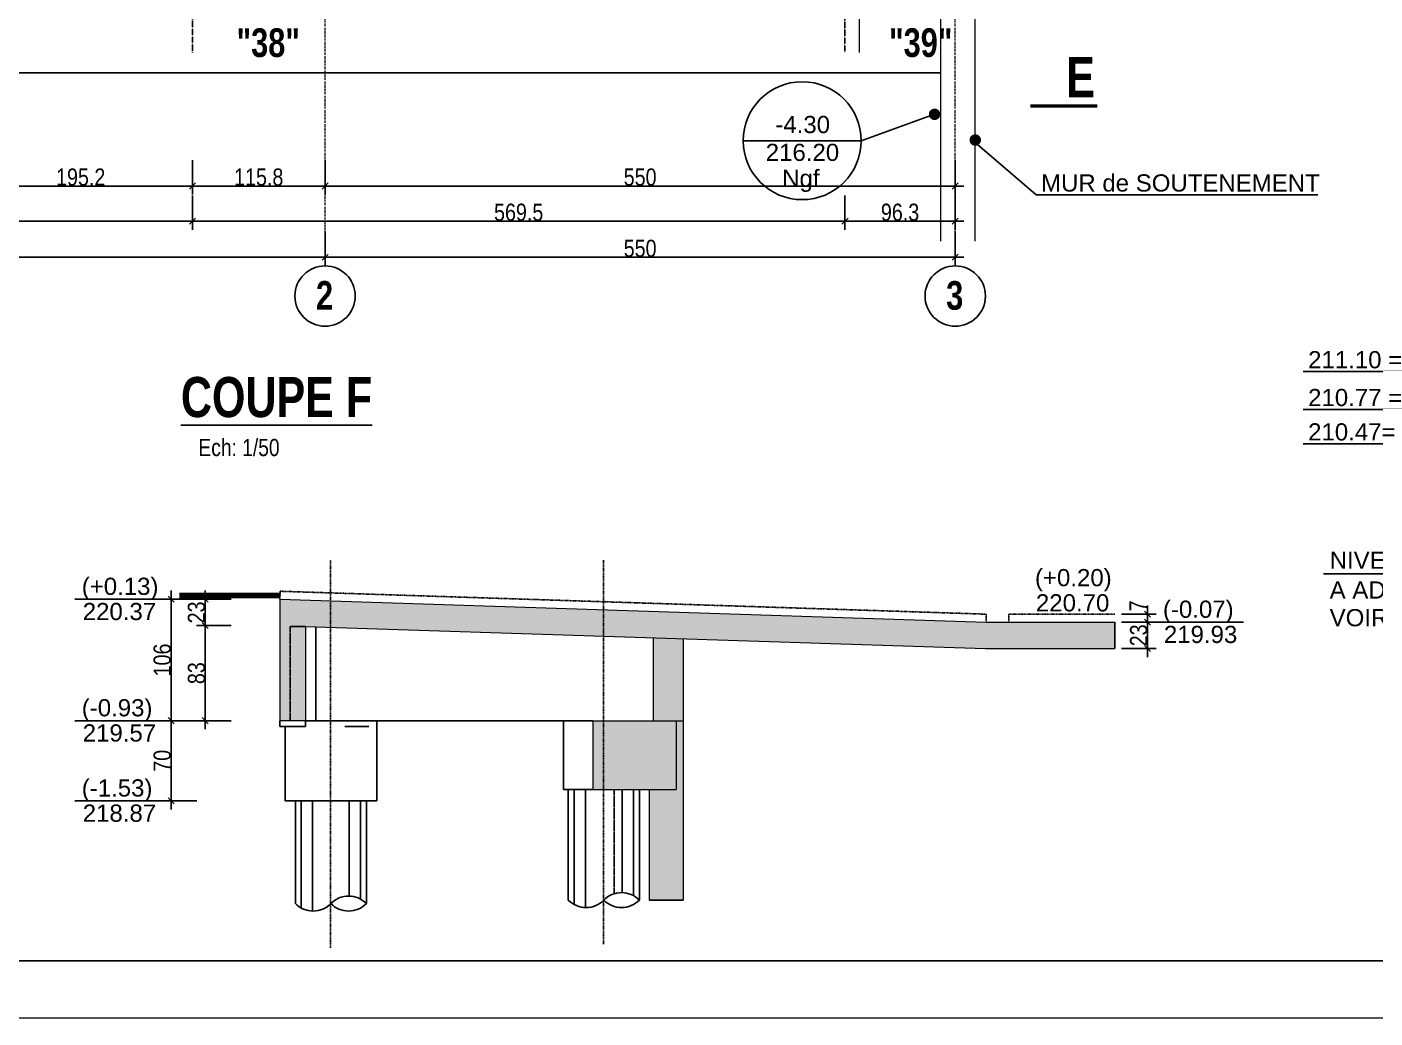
# Model space of a CAD drawing. Header units: millimetres. Extents: x -26249 to 60250, y -21218 to 23336.
# Drawn here: x -1037 to 140, y 18295 to 19160 of the extents above; entities that cross this region are included whole.
import ezdxf
from ezdxf.enums import TextEntityAlignment as Align

# ---------------------------------------------------------------- set-up
doc = ezdxf.new("R2010")
doc.units = ezdxf.units.MM
for name, pattern in [('CACHEX2', [19.05, 12.7, -6.35]), ('Style de ligne -6', [1.04164, 0.625, -0.20828, 0.06943, -0.13893]), ('TIRETPTX2', [50.8, 25.4, -12.7, 0, -12.7])]:
    doc.linetypes.add(name, pattern=pattern)
for name, color, linetype in [('01_cote_gen', 4, 'Continuous'), ('01_linteaux', 2, 'Continuous'), ('01_poch_murs', 253, 'Continuous'), ('01_texte', 230, 'Continuous'), ('AA_COTES', 2, 'Continuous')]:
    doc.layers.add(name, color=color, linetype=linetype)
for name, color, linetype, lineweight in [('01_murs_coup', 5, 'Continuous', 60), ('01_PIEUX', 5, 'Continuous', 60), ('B Général', 7, 'Continuous', 5)]:
    doc.layers.add(name, color=color, linetype=linetype, lineweight=lineweight)
doc.styles.add('impact', font='impact.ttf')
doc.styles.add('MATTE_TXT', font='arial.ttf')
doc.styles.add('STYLE2', font='ARIALN.TTF')
doc.dimstyles.new('JB50', dxfattribs={"dimscale": 0.1, "dimtxt": 150, "dimasz": 15, "dimexe": 0.1, "dimexo": 0.1, "dimgap": 0.09, "dimtad": 1, "dimdec": 1, "dimdsep": 46, "dimtxsty": 'STYLE2', "dimblk1": 'BOND_G', "dimblk2": 'BOND_D', "dimsah": 1, "dimcen": 1.5, "dimdle": 0.01, "dimse1": 1, "dimse2": 1, "dimclrd": 4, "dimclre": 2, "dimclrt": 6, "dimazin": 2, "dimtfac": 2.333333, "dimtdec": 1, "dimtix": 1, "dimtmove": 2, "dimatfit": 3, "dimldrblk": 'BOND_G', "dimfxl": 1, "dimtolj": 1, "dimtzin": 0, "dimarcsym": 0})

# ---------------------------------------------------------------- blocks, each defined once
blk = doc.blocks.new('BOND_G')
at = {"layer": 'AA_COTES', "color": 0}
for p, q in [((0, -5), (0, 15)), ((5, 0), (-5, 0)), ((1.77, 1.77), (-1.77, -1.77))]:
    blk.add_line(p, q, dxfattribs=at)
blk = doc.blocks.new('BOND_D')
at = {"layer": 'AA_COTES', "color": 0}
for p, q in [((5, 0), (-5, 0)), ((-1.77, -1.77), (1.77, 1.77)), ((0, 5), (0, -15))]:
    blk.add_line(p, q, dxfattribs=at)
blk = doc.blocks.new('*D297')
at = {"layer": '01_cote_gen', "color": 4, "lineweight": -2, "ltscale": 3, "transparency": 16777216}
blk.add_line((-893.8, 19020.8), (-1086, 19020.8), dxfattribs=at)
at = {"layer": 'Defpoints', "color": 0, "ltscale": 3, "transparency": 16777216}
for p in [(-892.3, 19156.4), (-1087.5, 19053.3), (-1087.5, 19020.8)]:
    blk.add_point(p, dxfattribs=at)
at = {"layer": '01_cote_gen', "color": 4, "lineweight": -2, "ltscale": 3, "transparency": 16777216, "xscale": 1.5, "yscale": 1.5, "zscale": 1.5, "rotation": 180}
blk.add_blockref('BOND_D', (-1087.5, 19020.8), dxfattribs=at)
at = {"layer": '01_cote_gen', "color": 4, "lineweight": -2, "ltscale": 3, "transparency": 16777216, "xscale": 1.5, "yscale": 1.5, "zscale": 1.5}
blk.add_blockref('BOND_G', (-892.3, 19020.8), dxfattribs=at)
at = {"layer": '01_cote_gen', "color": 6, "ltscale": 3, "transparency": 16777216, "insert": (-989.9, 19028.5), "char_height": 15, "attachment_point": 5, "style": 'STYLE2'}
blk.add_mtext('\\A1;195.2', dxfattribs=at)
blk = doc.blocks.new('*D299')
at = {"layer": '01_cote_gen', "color": 4, "lineweight": -2, "ltscale": 3, "transparency": 16777216}
blk.add_line((-893.8, 18990.1), (-1583.4, 18990.1), dxfattribs=at)
at = {"layer": 'Defpoints', "color": 0, "ltscale": 3, "transparency": 16777216}
for p in [(-1584.9, 19013.3), (-892.3, 19013.3), (-1584.9, 18990.1)]:
    blk.add_point(p, dxfattribs=at)
at = {"layer": '01_cote_gen', "color": 4, "lineweight": -2, "ltscale": 3, "transparency": 16777216, "xscale": 1.5, "yscale": 1.5, "zscale": 1.5, "rotation": 180}
blk.add_blockref('BOND_D', (-1584.9, 18990.1), dxfattribs=at)
at = {"layer": '01_cote_gen', "color": 4, "lineweight": -2, "ltscale": 3, "transparency": 16777216, "xscale": 1.5, "yscale": 1.5, "zscale": 1.5}
blk.add_blockref('BOND_G', (-892.3, 18990.1), dxfattribs=at)
at = {"layer": '01_cote_gen', "color": 6, "ltscale": 3, "transparency": 16777216, "insert": (-1238.6, 18997.8), "char_height": 15, "attachment_point": 5, "style": 'STYLE2'}
blk.add_mtext('\\A1;692.5', dxfattribs=at)
blk = doc.blocks.new('*D300')
at = {"layer": '01_cote_gen', "color": 4, "lineweight": -2, "ltscale": 3, "transparency": 16777216}
blk.add_line((-324.3, 18990.1), (-890.8, 18990.1), dxfattribs=at)
at = {"layer": 'Defpoints', "color": 0, "ltscale": 3, "transparency": 16777216}
for p in [(-322.8, 19156.4), (-892.3, 18990.1), (-892.3, 18982.6)]:
    blk.add_point(p, dxfattribs=at)
at = {"layer": '01_cote_gen', "color": 4, "lineweight": -2, "ltscale": 3, "transparency": 16777216, "xscale": 1.5, "yscale": 1.5, "zscale": 1.5, "rotation": 180}
blk.add_blockref('BOND_D', (-892.3, 18990.1), dxfattribs=at)
at = {"layer": '01_cote_gen', "color": 4, "lineweight": -2, "ltscale": 3, "transparency": 16777216, "xscale": 1.5, "yscale": 1.5, "zscale": 1.5}
blk.add_blockref('BOND_G', (-322.8, 18990.1), dxfattribs=at)
at = {"layer": '01_cote_gen', "color": 6, "ltscale": 3, "transparency": 16777216, "insert": (-607.6, 18997.8), "char_height": 15, "attachment_point": 5, "style": 'STYLE2'}
blk.add_mtext('\\A1;569.5', dxfattribs=at)
blk = doc.blocks.new('*D327')
at = {"layer": '01_cote_gen', "color": 4, "lineweight": -2, "ltscale": 3, "transparency": 16777216}
blk.add_line((-778.1, 19020.8), (-890.8, 19020.8), dxfattribs=at)
at = {"layer": 'Defpoints', "color": 0, "ltscale": 3, "transparency": 16777216}
for p in [(-892.3, 19020.8), (-776.6, 19024.2), (-892.3, 18935)]:
    blk.add_point(p, dxfattribs=at)
at = {"layer": '01_cote_gen', "color": 4, "lineweight": -2, "ltscale": 3, "transparency": 16777216, "xscale": 1.5, "yscale": 1.5, "zscale": 1.5, "rotation": 180}
blk.add_blockref('BOND_D', (-892.3, 19020.8), dxfattribs=at)
at = {"layer": '01_cote_gen', "color": 4, "lineweight": -2, "ltscale": 3, "transparency": 16777216, "xscale": 1.5, "yscale": 1.5, "zscale": 1.5}
blk.add_blockref('BOND_G', (-776.6, 19020.8), dxfattribs=at)
at = {"layer": '01_cote_gen', "color": 6, "ltscale": 3, "transparency": 16777216, "insert": (-834.5, 19028.5), "char_height": 15, "attachment_point": 5, "style": 'STYLE2'}
blk.add_mtext('\\A1;115.8', dxfattribs=at)
blk = doc.blocks.new('*D328')
at = {"layer": '01_cote_gen', "color": 4, "lineweight": -2, "ltscale": 3, "transparency": 16777216}
blk.add_line((-228.1, 19020.8), (-775.1, 19020.8), dxfattribs=at)
at = {"layer": 'Defpoints', "color": 0, "ltscale": 3, "transparency": 16777216}
for p in [(-776.6, 19026.1), (-776.6, 19020.8), (-226.6, 19003)]:
    blk.add_point(p, dxfattribs=at)
at = {"layer": '01_cote_gen', "color": 4, "lineweight": -2, "ltscale": 3, "transparency": 16777216, "xscale": 1.5, "yscale": 1.5, "zscale": 1.5, "rotation": 180}
blk.add_blockref('BOND_D', (-776.6, 19020.8), dxfattribs=at)
at = {"layer": '01_cote_gen', "color": 4, "lineweight": -2, "ltscale": 3, "transparency": 16777216, "xscale": 1.5, "yscale": 1.5, "zscale": 1.5}
blk.add_blockref('BOND_G', (-226.6, 19020.8), dxfattribs=at)
at = {"layer": '01_cote_gen', "color": 6, "ltscale": 3, "transparency": 16777216, "insert": (-501.6, 19028.5), "char_height": 15, "attachment_point": 5, "style": 'STYLE2'}
blk.add_mtext('\\A1;550', dxfattribs=at)
blk = doc.blocks.new('*D500')
at = {"layer": '01_cote_gen', "color": 4, "lineweight": -2, "ltscale": 3, "transparency": 16777216}
blk.add_line((-778.1, 18958.6), (-1395.1, 18958.6), dxfattribs=at)
at = {"layer": 'Defpoints', "color": 0, "ltscale": 3, "transparency": 16777216}
for p in [(-1396.6, 19076.3), (-1396.6, 18958.6), (-776.6, 18966.1)]:
    blk.add_point(p, dxfattribs=at)
at = {"layer": '01_cote_gen', "color": 4, "lineweight": -2, "ltscale": 3, "transparency": 16777216, "xscale": 1.5, "yscale": 1.5, "zscale": 1.5, "rotation": 180}
blk.add_blockref('BOND_D', (-1396.6, 18958.6), dxfattribs=at)
at = {"layer": '01_cote_gen', "color": 4, "lineweight": -2, "ltscale": 3, "transparency": 16777216, "xscale": 1.5, "yscale": 1.5, "zscale": 1.5}
blk.add_blockref('BOND_G', (-776.6, 18958.6), dxfattribs=at)
at = {"layer": '01_cote_gen', "color": 6, "ltscale": 3, "transparency": 16777216, "insert": (-1086.6, 18966.3), "char_height": 15, "attachment_point": 5, "style": 'STYLE2'}
blk.add_mtext('\\A1;620', dxfattribs=at)
blk = doc.blocks.new('*D329')
at = {"layer": '01_cote_gen', "color": 4, "lineweight": -2, "ltscale": 3, "transparency": 16777216}
blk.add_line((-228.1, 18990.1), (-321.3, 18990.1), dxfattribs=at)
at = {"layer": 'Defpoints', "color": 0, "ltscale": 3, "transparency": 16777216}
for p in [(-322.8, 19135), (-226.6, 19050.2), (-322.8, 18990.1)]:
    blk.add_point(p, dxfattribs=at)
at = {"layer": '01_cote_gen', "color": 4, "lineweight": -2, "ltscale": 3, "transparency": 16777216, "xscale": 1.5, "yscale": 1.5, "zscale": 1.5, "rotation": 180}
blk.add_blockref('BOND_D', (-322.8, 18990.1), dxfattribs=at)
at = {"layer": '01_cote_gen', "color": 4, "lineweight": -2, "ltscale": 3, "transparency": 16777216, "xscale": 1.5, "yscale": 1.5, "zscale": 1.5}
blk.add_blockref('BOND_G', (-226.6, 18990.1), dxfattribs=at)
at = {"layer": '01_cote_gen', "color": 6, "ltscale": 3, "transparency": 16777216, "insert": (-274.7, 18997.8), "char_height": 15, "attachment_point": 5, "style": 'STYLE2'}
blk.add_mtext('\\A1;96.3', dxfattribs=at)
blk = doc.blocks.new('*D104')
at = {"layer": '01_cote_gen', "color": 4, "lineweight": -2, "ltscale": 3, "transparency": 16777216}
blk.add_line((-228.1, 18958.6), (-775.1, 18958.6), dxfattribs=at)
at = {"layer": 'Defpoints', "color": 0, "ltscale": 3, "transparency": 16777216}
for p in [(-226.6, 18975.1), (-776.6, 18966.1), (-776.6, 18958.6)]:
    blk.add_point(p, dxfattribs=at)
at = {"layer": '01_cote_gen', "color": 4, "lineweight": -2, "ltscale": 3, "transparency": 16777216, "xscale": 1.5, "yscale": 1.5, "zscale": 1.5, "rotation": 180}
blk.add_blockref('BOND_D', (-776.6, 18958.6), dxfattribs=at)
at = {"layer": '01_cote_gen', "color": 4, "lineweight": -2, "ltscale": 3, "transparency": 16777216, "xscale": 1.5, "yscale": 1.5, "zscale": 1.5}
blk.add_blockref('BOND_G', (-226.6, 18958.6), dxfattribs=at)
at = {"layer": '01_cote_gen', "color": 6, "ltscale": 3, "transparency": 16777216, "insert": (-501.6, 18966.3), "char_height": 15, "attachment_point": 5, "style": 'STYLE2'}
blk.add_mtext('\\A1;550', dxfattribs=at)
blk = doc.blocks.new('*D114')
at = {"layer": '01_cote_gen', "color": 4, "lineweight": -2, "ltscale": 3, "transparency": 16777216}
blk.add_line((-911, 18555.6), (-911, 18658.6), dxfattribs=at)
at = {"layer": 'Defpoints', "color": 0, "ltscale": 3, "transparency": 16777216}
for p in [(-911, 18660.1), (-728.8, 18660.1), (-736, 18554.1)]:
    blk.add_point(p, dxfattribs=at)
at = {"layer": '01_cote_gen', "color": 4, "lineweight": -2, "ltscale": 3, "transparency": 16777216, "xscale": 1.5, "yscale": 1.5, "zscale": 1.5}
for name, p, rotation in [('BOND_D', (-911, 18660.1), 90), ('BOND_G', (-911, 18554.1), 270)]:
    blk.add_blockref(name, p, dxfattribs=dict(at, rotation=rotation))
at = {"layer": '01_cote_gen', "color": 6, "ltscale": 3, "transparency": 16777216, "insert": (-918.7, 18607.1), "char_height": 15, "attachment_point": 5, "rotation": 90, "style": 'STYLE2'}
blk.add_mtext('\\A1;106', dxfattribs=at)
blk = doc.blocks.new('*D115')
at = {"layer": '01_cote_gen', "color": 4, "lineweight": -2, "ltscale": 3, "transparency": 16777216}
blk.add_line((-881.2, 18555.6), (-881.2, 18635.6), dxfattribs=at)
at = {"layer": 'Defpoints', "color": 0, "ltscale": 3, "transparency": 16777216}
for p in [(-881.2, 18637.1), (-779.8, 18637.1), (-864.6, 18554.1)]:
    blk.add_point(p, dxfattribs=at)
at = {"layer": '01_cote_gen', "color": 4, "lineweight": -2, "ltscale": 3, "transparency": 16777216, "xscale": 1.5, "yscale": 1.5, "zscale": 1.5}
for name, p, rotation in [('BOND_D', (-881.2, 18637.1), 90), ('BOND_G', (-881.2, 18554.1), 270)]:
    blk.add_blockref(name, p, dxfattribs=dict(at, rotation=rotation))
at = {"layer": '01_cote_gen', "color": 6, "ltscale": 3, "transparency": 16777216, "insert": (-888.8, 18595.6), "char_height": 15, "attachment_point": 5, "rotation": 90, "style": 'STYLE2'}
blk.add_mtext('\\A1;83', dxfattribs=at)
blk = doc.blocks.new('*D116')
at = {"layer": '01_cote_gen', "color": 4, "lineweight": -2, "ltscale": 3, "transparency": 16777216}
blk.add_line((-881.2, 18638.6), (-881.2, 18658.6), dxfattribs=at)
at = {"layer": 'Defpoints', "color": 0, "ltscale": 3, "transparency": 16777216}
for p in [(-881.2, 18660.1), (-779.8, 18660.1), (-779.8, 18637.1)]:
    blk.add_point(p, dxfattribs=at)
at = {"layer": '01_cote_gen', "color": 4, "lineweight": -2, "ltscale": 3, "transparency": 16777216, "xscale": 1.5, "yscale": 1.5, "zscale": 1.5}
for name, p, rotation in [('BOND_D', (-881.2, 18660.1), 90), ('BOND_G', (-881.2, 18637.1), 270)]:
    blk.add_blockref(name, p, dxfattribs=dict(at, rotation=rotation))
at = {"layer": '01_cote_gen', "color": 6, "ltscale": 3, "transparency": 16777216, "insert": (-888.8, 18648.6), "char_height": 15, "attachment_point": 5, "rotation": 90, "style": 'STYLE2'}
blk.add_mtext('\\A1;23', dxfattribs=at)
blk = doc.blocks.new('*D117')
at = {"layer": '01_cote_gen', "color": 4, "lineweight": -2, "ltscale": 3, "transparency": 16777216}
blk.add_line((-911, 18485.6), (-911, 18552.6), dxfattribs=at)
at = {"layer": 'Defpoints', "color": 0, "ltscale": 3, "transparency": 16777216}
for p in [(-911, 18554.1), (-840.9, 18554.1), (-840.9, 18484.1)]:
    blk.add_point(p, dxfattribs=at)
at = {"layer": '01_cote_gen', "color": 4, "lineweight": -2, "ltscale": 3, "transparency": 16777216, "xscale": 1.5, "yscale": 1.5, "zscale": 1.5}
for name, p, rotation in [('BOND_D', (-911, 18554.1), 90), ('BOND_G', (-911, 18484.1), 270)]:
    blk.add_blockref(name, p, dxfattribs=dict(at, rotation=rotation))
at = {"layer": '01_cote_gen', "color": 6, "ltscale": 3, "transparency": 16777216, "insert": (-918.7, 18519.1), "char_height": 15, "attachment_point": 5, "rotation": 90, "style": 'STYLE2'}
blk.add_mtext('\\A1;70', dxfattribs=at)
blk = doc.blocks.new('*D118')
at = {"layer": '01_cote_gen', "color": 4, "lineweight": -2, "ltscale": 3, "transparency": 16777216}
blk.add_line((-58.8, 18645.6), (-58.8, 18641.6), dxfattribs=at)
at = {"layer": 'Defpoints', "color": 0, "ltscale": 3, "transparency": 16777216}
for p in [(-142.3, 18647.1), (-83.6, 18640.1), (-58.8, 18640.1)]:
    blk.add_point(p, dxfattribs=at)
at = {"layer": '01_cote_gen', "color": 4, "lineweight": -2, "ltscale": 3, "transparency": 16777216, "xscale": 1.5, "yscale": 1.5, "zscale": 1.5}
for name, p, rotation in [('BOND_G', (-58.8, 18647.1), 90), ('BOND_D', (-58.8, 18640.1), 270)]:
    blk.add_blockref(name, p, dxfattribs=dict(at, rotation=rotation))
at = {"layer": '01_cote_gen', "color": 6, "ltscale": 3, "transparency": 16777216, "insert": (-67, 18654.3), "char_height": 15, "attachment_point": 5, "rotation": 90, "style": 'STYLE2'}
blk.add_mtext('\\A1;7', dxfattribs=at)
blk = doc.blocks.new('*D119')
at = {"layer": '01_cote_gen', "color": 4, "lineweight": -2, "ltscale": 3, "transparency": 16777216}
blk.add_line((-58.8, 18638.6), (-58.8, 18618.6), dxfattribs=at)
at = {"layer": 'Defpoints', "color": 0, "ltscale": 3, "transparency": 16777216}
for p in [(-103.5, 18640.1), (-103.5, 18617.1), (-58.8, 18617.1)]:
    blk.add_point(p, dxfattribs=at)
at = {"layer": '01_cote_gen', "color": 4, "lineweight": -2, "ltscale": 3, "transparency": 16777216, "xscale": 1.5, "yscale": 1.5, "zscale": 1.5}
for name, p, rotation in [('BOND_G', (-58.8, 18640.1), 90), ('BOND_D', (-58.8, 18617.1), 270)]:
    blk.add_blockref(name, p, dxfattribs=dict(at, rotation=rotation))
at = {"layer": '01_cote_gen', "color": 6, "ltscale": 3, "transparency": 16777216, "insert": (-66.4, 18628.6), "char_height": 15, "attachment_point": 5, "rotation": 90, "style": 'STYLE2'}
blk.add_mtext('\\A1;23', dxfattribs=at)

msp = doc.modelspace()

# ---------------------------------------------------------------- hatches: boundary and pattern name
at = {"layer": '01_poch_murs', "ltscale": 3}
h = msp.add_hatch(color=256, dxfattribs=at)
h.dxf.hatch_style = 1
h.paths.add_polyline_path([(-816.031, 18660.085), (-816.031, 18554.085), (-793.714, 18554.085), (-793.714, 18636.349), (-200.06, 18617.085), (-87.245, 18617.085), (-87.245, 18640.085), (-199.687, 18640.085)])
h.paths.add_polyline_path([(-464.075, 18625.652), (-490.075, 18626.496), (-490.075, 18554.085), (-470.043, 18554.085), (-464.075, 18554.085)], flags=17)
h.paths.add_polyline_path([(-470.043, 18554.085), (-542.97, 18554.085), (-542.97, 18494.085), (-470.043, 18494.085)])
h.paths.add_polyline_path([(-464.075, 18554.085), (-470.043, 18554.085), (-470.043, 18494.085), (-493.777, 18494.085), (-493.777, 18397.503), (-464.075, 18397.503)])

# ---------------------------------------------------------------- linework, layer by layer
at = {"layer": '01_linteaux', "linetype": 'TIRETPTX2', "ltscale": 0.01}
for p, q in [((-322.818, 19290.665), (-322.818, 19137.258)), ((-892.341, 19263.574), (-892.341, 19137.258))]:
    msp.add_line(p, q, dxfattribs=at)
at = {"layer": '01_linteaux', "linetype": 'TIRETPTX2', "ltscale": 0.02}
for p, q in [((-771.928, 18355.973), (-771.928, 18694.333)), ((-533.656, 18358.973), (-533.656, 18694.333)), ((-816.031, 18660.085), (-815.804, 18667.081)), ((-815.804, 18667.081), (-199.46, 18647.081)), ((-199.687, 18647.089), (-199.687, 18640.085)), ((-179.687, 18647.085), (-179.687, 18640.085)), ((-179.687, 18647.085), (-87.245, 18647.085))]:
    msp.add_line(p, q, dxfattribs=at)
at = {"layer": '01_linteaux', "linetype": 'CACHEX2', "ltscale": 0.05}
for p, q in [((-793.714, 18636.349), (-807.031, 18636.349)), ((-807.031, 18636.349), (-807.031, 18554.085)), ((-524.188, 18494.085), (-524.188, 18403.078))]:
    msp.add_line(p, q, dxfattribs=at)
at = {"layer": '01_linteaux'}
for p, q in [((-784.714, 18636.057), (-784.714, 18554.085)), ((-816.031, 18554.085), (-816.031, 18549.085)), ((-793.714, 18549.085), (-816.031, 18549.085)), ((-811.525, 18549.085), (-811.525, 18484.085)), ((-731.525, 18554.085), (-793.714, 18554.085)), ((-793.714, 18554.085), (-793.714, 18549.085)), ((-759.231, 18549.085), (-738.35, 18549.085)), ((-731.525, 18554.085), (-731.525, 18484.085)), ((-568.484, 18554.085), (-731.525, 18554.085)), ((-568.484, 18554.085), (-568.484, 18494.085)), ((-542.97, 18554.085), (-568.484, 18554.085)), ((-542.97, 18494.085), (-568.484, 18494.085)), ((-564.273, 18397.503), (-564.273, 18494.085)), ((-502.273, 18397.503), (-502.273, 18494.085)), ((-811.525, 18484.085), (-731.525, 18484.085)), ((-802.546, 18394.503), (-802.546, 18484.085)), ((-740.546, 18394.503), (-740.546, 18484.085))]:
    msp.add_line(p, q, dxfattribs=at)
at = {"layer": '01_linteaux', "const_width": 5}
msp.add_lwpolyline([(-816.031, 18663.378), (-903.737, 18663.378)], dxfattribs=at)
at = {"layer": '01_linteaux'}
for centre, start, end in [((-517.773, 18382.433), 44.193871, 135.806129), ((-787.046, 18409.573), 224.193871, 315.806129), ((-756.046, 18379.433), 44.193871, 135.806129), ((-756.046, 18409.573), 224.193871, 315.806129), ((-548.773, 18412.573), 224.193871, 315.806129), ((-517.773, 18412.573), 224.193871, 315.806129)]:
    msp.add_arc(centre, 21.618, start, end, dxfattribs=at)
at = {"layer": '01_murs_coup', "linetype": 'Continuous', "lineweight": 5}
for p, q in [((-816.031, 18660.085), (-816.031, 18554.085)), ((-816.031, 18660.085), (-199.687, 18640.085)), ((-199.687, 18640.085), (-87.245, 18640.085)), ((-793.714, 18636.349), (-793.714, 18554.085)), ((-793.714, 18636.349), (-200.06, 18617.085)), ((-490.075, 18626.496), (-490.075, 18554.085)), ((-464.075, 18625.652), (-464.075, 18397.503)), ((-200.06, 18617.085), (-87.245, 18617.085)), ((-793.714, 18554.085), (-816.031, 18554.085)), ((-759.231, 18554.085), (-738.35, 18554.085)), ((-542.97, 18554.085), (-470.043, 18554.085)), ((-542.97, 18554.085), (-542.97, 18494.085)), ((-470.043, 18554.085), (-470.043, 18494.085)), ((-470.043, 18554.085), (-464.075, 18554.085)), ((-542.97, 18494.085), (-470.043, 18494.085)), ((-493.777, 18494.085), (-493.777, 18397.503)), ((1506.825, 18294.572), (-9943.175, 18294.572))]:
    msp.add_line(p, q, dxfattribs=at)
at = {"layer": '01_PIEUX', "color": 2, "linetype": 'Continuous', "lineweight": 5}
for p, q in [((-239.084, 18972.76), (-239.084, 19790.394)), ((-209.084, 18972.76), (-209.084, 19790.394)), ((-310.318, 19439.45), (-310.318, 19137.258))]:
    msp.add_line(p, q, dxfattribs=at)
at = {"layer": '01_poch_murs', "ltscale": 3}
for p, q in [((-87.245, 18640.085), (-87.245, 18617.085)), ((-493.777, 18397.503), (-464.075, 18397.503))]:
    msp.add_line(p, q, dxfattribs=at)
at = {"layer": '01_poch_murs'}
for p, q in [((-559.273, 18393.676), (-559.273, 18494.085)), ((-549.273, 18390.96), (-549.273, 18494.085)), ((-517.273, 18494.085), (-517.273, 18404.046)), ((-507.273, 18494.085), (-507.273, 18401.33)), ((-797.546, 18390.676), (-797.546, 18484.085)), ((-787.546, 18387.96), (-787.546, 18484.085)), ((-755.546, 18484.085), (-755.546, 18401.046)), ((-745.546, 18484.085), (-745.546, 18398.33))]:
    msp.add_line(p, q, dxfattribs=at)
at = {"layer": '01_texte'}
for p, q in [((-239.084, 19119.661), (-1415.437, 19119.661)), ((-308.685, 19060.361), (-244.584, 19083.361)), ((-411.615, 19060.361), (-308.685, 19060.361)), ((-155.996, 19013.135), (-209.084, 19058.635)), ((89.916, 19013.135), (-155.996, 19013.135)), ((262.35, 18858.861), (77.139, 18858.861)), ((262.35, 18825.861), (77.139, 18825.861)), ((262.35, 18795.861), (77.139, 18795.861)), ((355.35, 18682.361), (94.85, 18682.361)), ((-918.536, 18660.085), (-994.948, 18660.085)), ((25.162, 18640.085), (-51.25, 18640.085)), ((-918.536, 18554.085), (-994.948, 18554.085)), ((-918.536, 18484.085), (-994.948, 18484.085)), ((1506.825, 18344.572), (-9893.175, 18344.572))]:
    msp.add_line(p, q, dxfattribs=at)
at = {"layer": '01_texte', "const_width": 5}
for points in [[(-247.084, 19083.361, 1), (-242.084, 19083.361, 1)], [(-211.584, 19060.935, 1), (-206.584, 19060.935, 1)]]:
    msp.add_lwpolyline(points, format="xyb", close=True, dxfattribs=at)
at = {"layer": '01_texte', "const_width": 3}
msp.add_lwpolyline([(-102.448, 19090.695), (-160.948, 19090.695)], dxfattribs=at)
at = {"layer": '01_texte'}
for centre, radius in [((-360.15, 19060.361), 51.465), ((-776.584, 18924.754), 26.337), ((-226.567, 18924.754), 26.337)]:
    msp.add_circle(centre, radius, dxfattribs=at)
at = {"layer": 'B Général', "color": 1, "linetype": 'Style de ligne -6', "lineweight": 13, "ltscale": 3, "true_color": 0xff0000}
for p, q in [((-776.584, 18972.76), (-776.584, 22304.263)), ((-226.567, 18972.76), (-226.567, 22304.263))]:
    msp.add_line(p, q, dxfattribs=at)

# ---------------------------------------------------------------- texts
at = {"layer": '01_texte', "style": 'impact'}
for s, height, p in [('"38"', 25, (-826.202, 19125.955)), ('"39"', 25, (-256.68, 19125.955)), ('E', 35, (-117.128, 19087.842))]:
    msp.add_text(s, height=height, rotation=0, dxfattribs=at).set_placement(p, align=Align.BOTTOM_CENTER)
at = {"layer": '01_texte', "style": 'MATTE_TXT'}
for s, p in [('-4.30', (-383.577, 19066.984)), ('216.20', (-391.95, 19042.675)), ('Ngf', (-377.616, 19020.039)), ('MUR de SOUTENEMENT', (-151.67, 19015.97)), ('211.10 = ', (81.464, 18861.695)), ('210.77 = ', (81.464, 18828.695)), ('210.47= ', (81.464, 18798.695)), ('NIVEAUX DE SEMELLES', (100.264, 18686.695)), ('(+0.20)', (-156.964, 18671.473)), ('(+0.13)', (-988.966, 18663.911)), ('A ADAPTER POUR PIEUX "1" à "6"', (100.264, 18660.695)), ('220.70', (-156.12, 18649.481)), ('220.37', (-988.122, 18641.919)), ('(-0.07)', (-45.269, 18643.911)), ('VOIR COUPE H', (100.264, 18636.523)), ('219.93', (-44.425, 18621.919)), ('(-0.93)', (-988.966, 18557.911)), ('219.57', (-988.122, 18535.919)), ('(-1.53)', (-988.966, 18487.911)), ('218.87', (-988.122, 18465.919))]:
    msp.add_text(s, height=15, dxfattribs=at).set_placement(p)
at = {"layer": '01_texte', "style": 'impact'}
msp.add_text('%%UCOUPE F', height=35, dxfattribs=at).set_placement((-818.981, 18808.575), align=Align.BOTTOM_CENTER)
at = {"layer": '01_texte', "style": 'MATTE_TXT', "width": 0.8}
msp.add_text('Ech: 1/50', height=15, dxfattribs=at).set_placement((-851.708, 18780.555), align=Align.BOTTOM_CENTER)
at = {"layer": '01_texte', "char_height": 25, "attachment_point": 1, "rotation": 0, "line_spacing_factor": 0.895453, "style": 'impact'}
for s, insert in [('2', (-784.502, 18937.842)), ('3', (-234.486, 18937.842))]:
    msp.add_mtext(s, dxfattribs=dict(at, insert=insert))

# ---------------------------------------------------------------- dimensions: what is measured, and where the dimension line sits
at = {"layer": '01_cote_gen', "ltscale": 3}
for base, p1, p2, picture, middle in [((-1087.533, 19020.833), (-892.341, 19156.379), (-1087.533, 19053.334), '*D297', (-989.937, 19028.501)), ((-892.341, 18990.138), (-322.818, 19156.379), (-892.341, 18982.638), '*D300', (-607.579, 18997.806)), ((-322.818, 18990.138), (-226.567, 19050.201), (-322.818, 19135.013), '*D329', (-274.693, 18997.806)), ((-1396.581, 18958.591), (-776.584, 18966.091), (-1396.581, 19076.307), '*D500', (-1086.582, 18966.258)), ((-892.341, 19020.833), (-776.584, 19024.187), (-892.341, 18935.039), '*D327', (-834.462, 19028.501)), ((-776.584, 19020.833), (-226.567, 19003.025), (-776.584, 19026.147), '*D328', (-501.575, 19028.501)), ((-1584.863, 18990.138), (-892.341, 19013.333), (-1584.863, 19013.333), '*D299', (-1238.602, 18997.806)), ((-776.584, 18958.591), (-226.567, 18975.06), (-776.584, 18966.091), '*D104', (-501.575, 18966.258))]:
    dim = msp.add_linear_dim(base=base, p1=p1, p2=p2, dimstyle='JB50', dxfattribs=at)
    dim.commit()
    dim.dimension.update_dxf_attribs({"geometry": picture, "text_midpoint": middle})
for base, p1, p2, picture, middle in [((-911.036, 18660.085), (-735.986, 18554.085), (-728.816, 18660.085), '*D114', (-918.703, 18607.085)), ((-881.164, 18660.085), (-779.782, 18637.085), (-779.782, 18660.085), '*D116', (-888.831, 18648.585)), ((-881.164, 18637.085), (-864.568, 18554.085), (-779.782, 18637.085), '*D115', (-888.831, 18595.585)), ((-58.75, 18617.085), (-103.546, 18640.085), (-103.546, 18617.085), '*D119', (-66.418, 18628.585)), ((-911.036, 18554.085), (-840.945, 18484.085), (-840.945, 18554.085), '*D117', (-918.703, 18519.085))]:
    dim = msp.add_linear_dim(base=base, p1=p1, p2=p2, angle=90, dimstyle='JB50', dxfattribs=at)
    dim.commit()
    dim.dimension.update_dxf_attribs({"geometry": picture, "text_midpoint": middle})
dim = msp.add_linear_dim(base=(-58.75, 18640.085), p1=(-142.34, 18647.085), p2=(-83.56, 18640.085), angle=90, dimstyle='JB50', dxfattribs=at)
dim.commit()
dim.dimension.update_dxf_attribs({"geometry": '*D118', "text_midpoint": (-67.016, 18654.33), "dimtype": 160})

doc.saveas('drawing.dxf')
